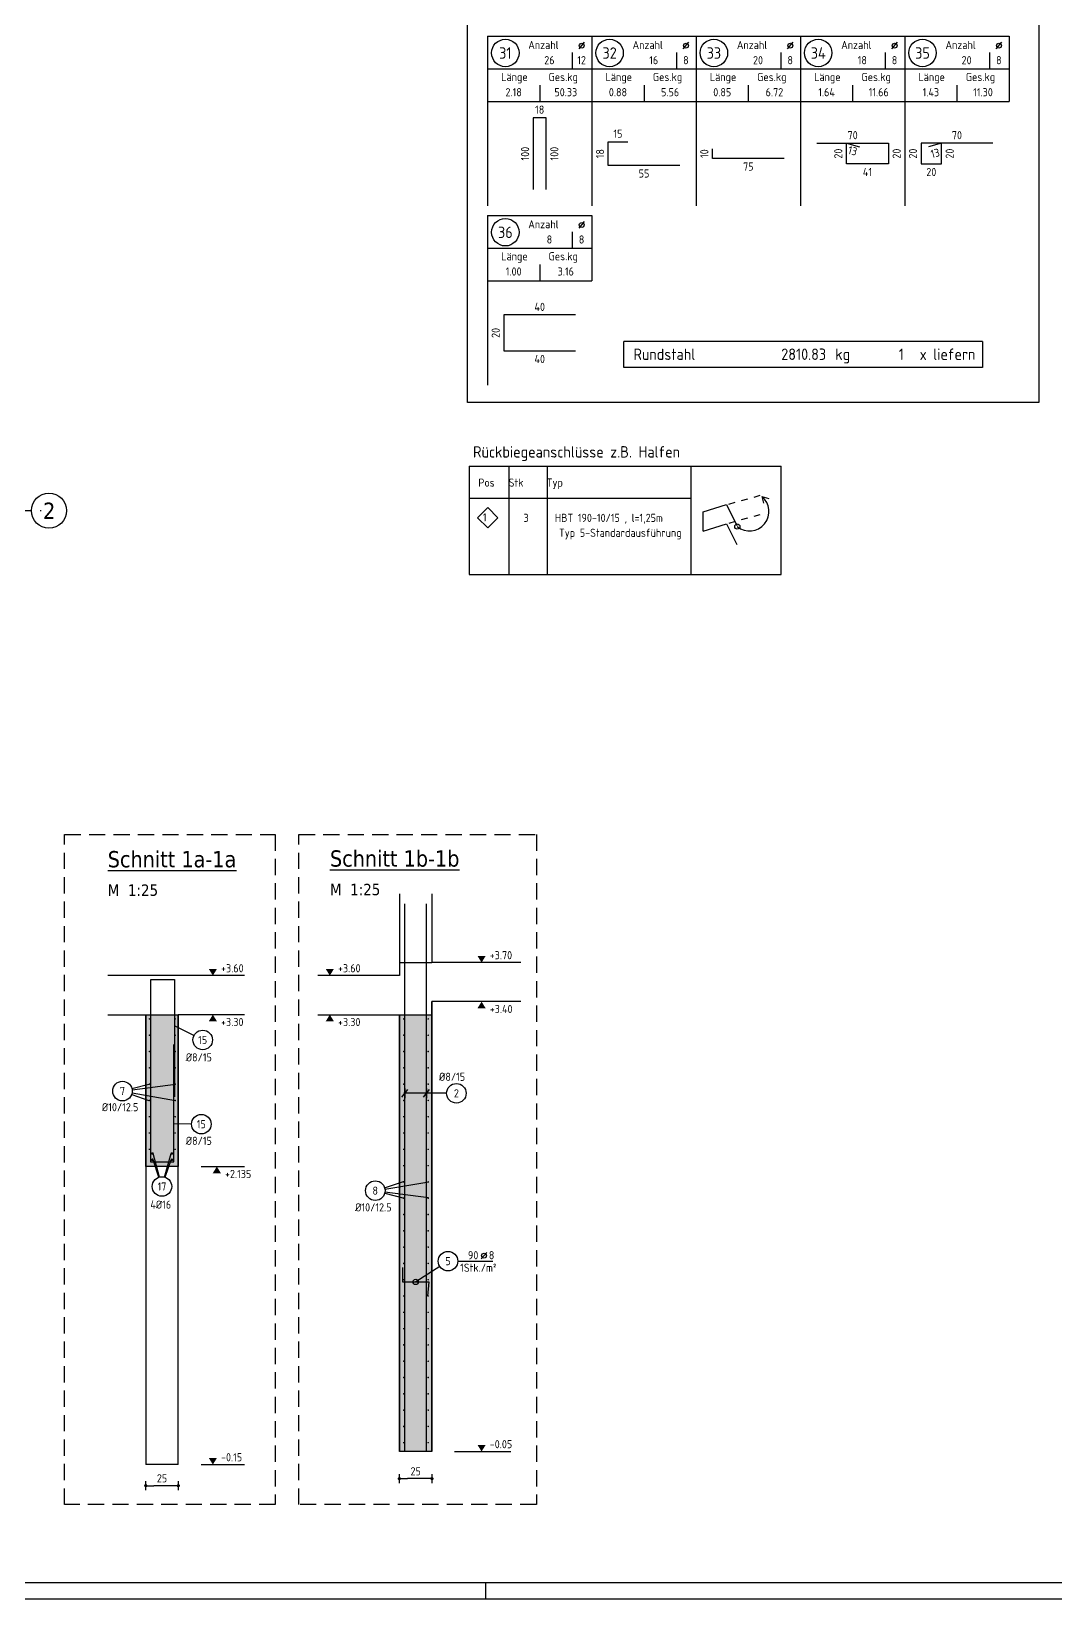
# Model space of a CAD drawing. Extents: x -7.1 to 83.9, y -5.7 to 50.5.
# Drawn here: x 39.48 to 55.2, y 1.41 to 25.45 of the extents above; entities that cross this region are included whole.
import ezdxf
from ezdxf.enums import TextEntityAlignment as Align

# ---------------------------------------------------------------- set-up
doc = ezdxf.new("R2010")
doc.units = 0
doc.header["$LTSCALE"] = 0.5
for name, pattern in [('AUSGEZOGEN', [1000.01, 1000, 0.01]), ('DASHED', [0.75, 0.5, -0.25]), ('DOT', [0.175, 0.05, -0.125]), ('STRICHLINIE', [0.75, 0.5, -0.25])]:
    doc.linetypes.add(name, pattern=pattern)
for name, color, linetype in [('ACHSEN', 7, 'Continuous'), ('AFU', 7, 'Continuous'), ('BETON', 7, 'Continuous'), ('DETAIL', 7, 'Continuous'), ('grau_mittel', 7, 'Continuous'), ('HBT', 7, 'Continuous'), ('HILFE', 7, 'Continuous'), ('koten', 7, 'Continuous'), ('MASSE', 7, 'Continuous'), ('OBJEKT', 7, 'Continuous'), ('RAHMEN', 7, 'Continuous'), ('RND', 7, 'Continuous'), ('RND-1', 7, 'Continuous'), ('RND_BILD', 7, 'Continuous'), ('SFP_Achsen', 7, 'Continuous'), ('TEXT', 7, 'Continuous')]:
    doc.layers.add(name, color=color, linetype=linetype)
doc.styles.add('helv', font='tahoma.ttf')
doc.styles.add('liste', font='isocp-e.shx')
doc.styles.add('txt', font='isocp.shx')
doc.linetypes.add('AFU_50K', pattern='A,0.15,["/",Standard,S=0.2,R=0,X=-0.01,Y=-0.1],0.07,["/",Standard,S=0.2,R=0,X=-0.01,Y=-0.1],0.15', length=0.37)
doc.dimstyles.new('DOT_I', dxfattribs={"dimscale": 0.5, "dimtxt": 0.25, "dimasz": 0.25, "dimexe": 0.1, "dimexo": 0.3, "dimgap": 0.1, "dimtad": 1, "dimdec": 3, "dimzin": 3, "dimtxsty": 'txt', "dimblk": 'DOT', "dimblk1": 'DOT', "dimblk2": 'DOT', "dimsah": 1, "dimcen": 0.1, "dimse1": 1, "dimse2": 1, "dimazin": 0, "dimtfac": 1, "dimtdec": 4, "dimtix": 1, "dimtmove": 2, "dimatfit": 3, "dimfxl": 0, "dimtvp": 1, "dimtolj": 1, "dimtzin": 0, "dimarcsym": 0})

# ---------------------------------------------------------------- blocks, each defined once
blk = doc.blocks.new('DINA0')
at = {"layer": 'RAHMEN', "color": 5}
blk.add_line((2, 0.5), (118.4, 0.5), dxfattribs=at)
at = {"layer": 'RAHMEN', "color": 7}
blk.add_line((80.9, 0.5), (80.9, 0), dxfattribs=at)
at = {"layer": 'RAHMEN'}
blk.add_line((0, 0), (118.9, 0), dxfattribs=at)
blk = doc.blocks.new('okrd_o')
at = {"layer": 'koten', "color": 7, "linetype": 'Continuous'}
blk.add_solid([(-0.125, 0.202), (0.125, 0.202), (0, 0)], dxfattribs=at)
at = {"layer": 'koten', "style": 'txt'}
blk.add_attdef('OKRD', (0.25, 0.1), '', height=0.25, dxfattribs=at)
blk = doc.blocks.new('DOT')
at = {"layer": 'MASSE', "color": 7, "linetype": 'Continuous'}
for p, q in [((0, 0), (-1, 0)), ((0, 0.54), (0, -0.54))]:
    blk.add_line(p, q, dxfattribs=at)
at = {"layer": 'MASSE', "color": 7, "linetype": 'Continuous', "const_width": 0.2}
blk.add_lwpolyline([(-0.1, 0, 1), (0.1, 0, 1)], format="xyb", close=True, dxfattribs=at)
blk = doc.blocks.new('*D26')
at = {"layer": 'Defpoints', "color": 0, "linetype": 'AUSGEZOGEN', "transparency": 16777216}
for p in [(41.237, 3.14), (41.237, 3.14), (41.737, 3.14)]:
    blk.add_point(p, dxfattribs=at)
at = {"layer": 'MASSE', "color": 0, "linetype": 'AUSGEZOGEN', "lineweight": -2, "transparency": 16777216}
blk.add_line((41.612, 3.14), (41.362, 3.14), dxfattribs=at)
at = {"layer": 'MASSE', "color": 0, "linetype": 'AUSGEZOGEN', "lineweight": -2, "transparency": 16777216, "xscale": 0.125, "yscale": 0.125, "zscale": 0.125, "rotation": 180}
blk.add_blockref('DOT', (41.237, 3.14), dxfattribs=at)
at = {"layer": 'MASSE', "color": 0, "linetype": 'AUSGEZOGEN', "lineweight": -2, "transparency": 16777216, "xscale": 0.125, "yscale": 0.125, "zscale": 0.125}
blk.add_blockref('DOT', (41.737, 3.14), dxfattribs=at)
at = {"layer": 'MASSE', "color": 0, "linetype": 'AUSGEZOGEN', "transparency": 16777216, "insert": (41.487, 3.253), "char_height": 0.125, "attachment_point": 5, "style": 'txt'}
blk.add_mtext('\\A1;25', dxfattribs=at)
blk = doc.blocks.new('okrd_u')
at = {"layer": 'koten', "color": 7, "linetype": 'Continuous'}
blk.add_solid([(-0.125, -0.202), (0.125, -0.202), (0, 0)], dxfattribs=at)
at = {"layer": 'koten', "style": 'txt'}
blk.add_attdef('OKRD', (0.25, -0.35), '', height=0.25, dxfattribs=at)
blk = doc.blocks.new('RND_HIN')
at = {"layer": 'RND', "color": 7, "linetype": 'Continuous'}
blk.add_circle((0, 0), 0.3, dxfattribs=at)
at = {"layer": 'RND', "color": 7, "linetype": 'Continuous', "style": 'txt'}
blk.add_attdef('POSI', text='', height=0.25, dxfattribs=at).set_placement((0, 0), align=Align.MIDDLE)
blk = doc.blocks.new('*D27')
at = {"layer": 'Defpoints', "color": 0, "linetype": 'AUSGEZOGEN', "transparency": 16777216}
for p in [(45.128, 3.248), (45.128, 3.248), (45.628, 3.248)]:
    blk.add_point(p, dxfattribs=at)
at = {"layer": 'MASSE', "color": 0, "linetype": 'AUSGEZOGEN', "lineweight": -2, "transparency": 16777216}
blk.add_line((45.503, 3.248), (45.253, 3.248), dxfattribs=at)
at = {"layer": 'MASSE', "color": 0, "linetype": 'AUSGEZOGEN', "lineweight": -2, "transparency": 16777216, "xscale": 0.125, "yscale": 0.125, "zscale": 0.125, "rotation": 180}
blk.add_blockref('DOT', (45.128, 3.248), dxfattribs=at)
at = {"layer": 'MASSE', "color": 0, "linetype": 'AUSGEZOGEN', "lineweight": -2, "transparency": 16777216, "xscale": 0.125, "yscale": 0.125, "zscale": 0.125}
blk.add_blockref('DOT', (45.628, 3.248), dxfattribs=at)
at = {"layer": 'MASSE', "color": 0, "linetype": 'AUSGEZOGEN', "transparency": 16777216, "insert": (45.378, 3.361), "char_height": 0.125, "attachment_point": 5, "style": 'txt'}
blk.add_mtext('\\A1;25', dxfattribs=at)
blk = doc.blocks.new('RND_LEI')
at = {"layer": 'RND', "color": 7, "linetype": 'Continuous'}
blk.add_line((1.022, 0.066), (1.19, 0.27), dxfattribs=at)
for centre, radius in [((0, 0), 0.3), ((1.106, 0.168), 0.075)]:
    blk.add_circle(centre, radius, dxfattribs=at)
at = {"layer": 'RND', "color": 7, "linetype": 'Continuous', "style": 'txt'}
blk.add_attdef('POSL', text='', height=0.25, dxfattribs=at).set_placement((0, 0), align=Align.MIDDLE)
blk.add_attdef('ANZ', text='', height=0.25, dxfattribs=at).set_placement((0.931, 0.057), align=Align.RIGHT)
for tag, p in [('DUM', (1.253, 0.057)), ('ABSTD', (1.674, 0.057)), ('POSTXT', (0.374, -0.327))]:
    blk.add_attdef(tag, p, '', height=0.25, dxfattribs=at)
blk = doc.blocks.new('lei_gre')
at = {"layer": 'RND', "color": 7, "linetype": 'Continuous'}
for p, q in [((-0.09, -0.12), (0.09, 0.12)), ((0, 0.15), (0, -0.15))]:
    blk.add_line(p, q, dxfattribs=at)
blk = doc.blocks.new('RND_LIS2')
at = {"layer": 'RND', "color": 3, "linetype": 'Continuous'}
for p, q in [((0, 0), (0, -5.2)), ((0, 0), (3.2, 0)), ((3.2, 0), (3.2, -2)), ((2.6, -0.503), (2.6, -1)), ((0, -1), (3.2, -1)), ((1.6, -1.503), (1.6, -2)), ((0, -2), (3.2, -2))]:
    blk.add_line(p, q, dxfattribs=at)
at = {"layer": 'RND', "color": 7, "linetype": 'Continuous'}
blk.add_line((2.805, -0.39), (2.973, -0.186), dxfattribs=at)
at = {"layer": 'RND', "color": 1, "linetype": 'Continuous'}
blk.add_circle((0.545, -0.513), 0.42, dxfattribs=at)
at = {"layer": 'RND', "color": 7, "linetype": 'Continuous'}
blk.add_circle((2.889, -0.288), 0.075, dxfattribs=at)
at = {"layer": 'RND', "color": 7, "linetype": 'Continuous', "style": 'txt'}
for s, p in [('Anzahl', (1.249, -0.391)), ('Länge', (0.42, -1.373)), ('Ges.kg', (1.872, -1.373))]:
    blk.add_text(s, height=0.25, dxfattribs=at).set_placement(p)
at = {"layer": 'RND', "color": 1, "linetype": 'Continuous', "style": 'txt'}
blk.add_attdef('POS1', text='', height=0.35, dxfattribs=at).set_placement((0.545, -0.513), align=Align.MIDDLE)
at = {"layer": 'RND', "color": 7, "linetype": 'Continuous', "style": 'txt'}
for tag, p in [('STK1', (1.897, -0.859)), ('DS1', (2.885, -0.859)), ('LANG1', (0.8, -1.841)), ('GEW', (2.4, -1.841))]:
    blk.add_attdef(tag, text='', height=0.25, dxfattribs=at).set_placement(p, align=Align.CENTER)
blk = doc.blocks.new('RND_SUM')
at = {"layer": 'RND', "color": 5, "linetype": 'Continuous'}
for p, q in [((0, 0), (0, 0.8)), ((11, 0.8), (0, 0.8)), ((11, 0.8), (11, 0)), ((11, 0), (0, 0))]:
    blk.add_line(p, q, dxfattribs=at)
at = {"layer": 'RND', "color": 1, "linetype": 'Continuous', "style": 'txt'}
for s, p in [('Rundstahl', (0.292, 0.235)), ('kg', (6.483, 0.235))]:
    blk.add_text(s, height=0.35, dxfattribs=at).set_placement(p)
blk.add_text('x liefern', height=0.35, dxfattribs=at).set_placement((10.784, 0.235), align=Align.RIGHT)
for tag, p in [('RND-S', (6.203, 0.235)), ('RND-Z', (8.59, 0.235))]:
    blk.add_attdef(tag, text='', height=0.35, dxfattribs=at).set_placement(p, align=Align.RIGHT)

msp = doc.modelspace()

# ---------------------------------------------------------------- hatches: boundary and pattern name
at = {"layer": 'grau_mittel'}
for points in [[(41.737, 10.364), (41.237, 10.364), (41.237, 8.034), (41.737, 8.034)], [(45.628, 10.364), (45.128, 10.364), (45.128, 3.664), (45.628, 3.664)]]:
    msp.add_hatch(color=61, dxfattribs=at).paths.add_polyline_path(points)

# ---------------------------------------------------------------- linework, layer by layer
at = {"layer": 'ACHSEN', "color": 140, "linetype": 'AUSGEZOGEN'}
for p, q in [((38.314, 18.095), (39.482, 18.095)), ((39.617, 18.095), (39.633, 18.095))]:
    msp.add_line(p, q, dxfattribs=at)
at = {"layer": 'AFU', "color": 8, "linetype": 'AFU_50K'}
for p, q in [((45.128, 11.164), (45.628, 11.164)), ((41.237, 10.364), (41.737, 10.364)), ((45.128, 10.364), (45.628, 10.364)), ((45.628, 3.664), (45.128, 3.664)), ((41.737, 3.464), (41.237, 3.464))]:
    msp.add_line(p, q, dxfattribs=at)
at = {"layer": 'BETON', "color": 6, "linetype": 'AUSGEZOGEN'}
for p, q in [((45.128, 12.22), (45.128, 10.964)), ((45.628, 12.22), (45.628, 11.164)), ((40.657, 10.364), (41.237, 10.364)), ((42.753, 10.364), (41.737, 10.364)), ((43.877, 10.364), (45.128, 10.364)), ((46.989, 10.564), (45.628, 10.564)), ((41.737, 8.034), (41.237, 8.034))]:
    msp.add_line(p, q, dxfattribs=at)
at = {"layer": 'BETON', "color": 6, "linetype": 'AUSGEZOGEN', "lineweight": 25}
for p, q in [((46.989, 11.164), (45.628, 11.164)), ((42.753, 10.964), (40.657, 10.964)), ((45.128, 10.964), (43.877, 10.964))]:
    msp.add_line(p, q, dxfattribs=at)
at = {"layer": 'BETON', "color": 6, "linetype": 'AUSGEZOGEN', "lineweight": 35}
for p, q in [((41.237, 10.364), (41.237, 8.034)), ((41.737, 10.364), (41.737, 8.034)), ((45.128, 10.364), (45.128, 3.664)), ((45.628, 10.564), (45.628, 3.664))]:
    msp.add_line(p, q, dxfattribs=at)
at = {"layer": 'DETAIL', "color": 102, "linetype": 'STRICHLINIE'}
for points in [[(39.992, 2.849), (39.992, 13.129), (43.225, 13.129), (43.225, 2.849)], [(43.585, 2.849), (43.585, 13.129), (47.229, 13.129), (47.229, 2.849)]]:
    msp.add_lwpolyline(points, close=True, dxfattribs=at)
at = {"layer": 'HBT', "color": 5, "linetype": 'Continuous'}
for p, q in [((46.197, 18.775), (50.986, 18.775)), ((46.197, 18.775), (46.197, 17.117)), ((46.197, 18.775), (50.986, 18.775)), ((50.986, 17.117), (50.986, 18.775)), ((46.197, 17.117), (50.986, 17.117))]:
    msp.add_line(p, q, dxfattribs=at)
at = {"layer": 'HILFE', "color": 102, "linetype": 'AUSGEZOGEN'}
for p, q in [((42.085, 8.034), (42.753, 8.034)), ((45.976, 3.664), (46.837, 3.664)), ((42.085, 3.464), (42.753, 3.464))]:
    msp.add_line(p, q, dxfattribs=at)
at = {"layer": 'OBJEKT', "color": 7, "linetype": 'Continuous'}
for p, q in [((46.806, 18.775), (46.806, 17.117)), ((47.395, 18.775), (47.395, 17.117)), ((49.598, 18.775), (49.598, 17.117))]:
    msp.add_line(p, q, dxfattribs=at)
at = {"layer": 'OBJEKT', "color": 7, "linetype": 'AUSGEZOGEN'}
for p, q in [((41.237, 8.034), (41.237, 3.464)), ((41.737, 3.464), (41.737, 8.034))]:
    msp.add_line(p, q, dxfattribs=at)
at = {"layer": 'RND', "color": 1, "linetype": 'DOT'}
for p, q in [((50.183, 18.196), (50.665, 18.33)), ((50.186, 17.905), (50.665, 18.038))]:
    msp.add_line(p, q, dxfattribs=at)
at = {"layer": 'RND', "color": 102, "linetype": 'AUSGEZOGEN'}
for p, q in [((50.689, 18.312), (50.796, 18.279)), ((50.689, 18.312), (50.714, 18.209)), ((41.976, 10.044), (41.676, 10.194)), ((41.022, 9.142), (41.287, 9.049)), ((41.025, 9.23), (41.287, 9.299)), ((41.028, 9.166), (41.695, 9.049)), ((41.029, 9.211), (41.695, 9.299)), ((45.853, 9.158), (45.194, 9.158)), ((41.94, 8.686), (41.669, 8.689)), ((41.447, 7.873), (41.351, 8.235)), ((41.526, 7.873), (41.628, 8.235)), ((41.439, 7.871), (41.351, 8.139)), ((41.535, 7.87), (41.628, 8.139)), ((44.901, 7.71), (45.191, 7.803)), ((44.907, 7.689), (45.582, 7.798)), ((44.904, 7.627), (45.2, 7.55)), ((44.907, 7.645), (45.573, 7.559)), ((45.748, 6.503), (45.378, 6.265))]:
    msp.add_line(p, q, dxfattribs=at)
at = {"layer": 'RND', "color": 1, "linetype": 'AUSGEZOGEN'}
for p, q in [((49.789, 18.079), (50.146, 18.187)), ((49.789, 17.782), (49.789, 18.079)), ((50.146, 18.187), (50.303, 17.867)), ((49.789, 17.782), (50.146, 17.895)), ((50.146, 17.895), (50.303, 17.576))]:
    msp.add_line(p, q, dxfattribs=at)
at = {"layer": 'RND', "color": 7, "linetype": 'AUSGEZOGEN'}
msp.add_line((46.024, 6.584), (46.564, 6.584), dxfattribs=at)
msp.add_lwpolyline([(46.637, 17.987), (46.483, 18.141), (46.329, 17.987), (46.483, 17.833)], close=True, dxfattribs=at)
at = {"layer": 'RND', "color": 1, "linetype": 'AUSGEZOGEN'}
for points in [[(45.211, 3.664), (45.211, 12.064)], [(45.545, 3.664), (45.545, 12.064)], [(41.316, 9.103), (41.316, 10.903), (41.676, 10.903), (41.676, 9.103)], [(41.309, 9.905), (41.309, 8.105), (41.669, 8.105), (41.669, 9.905)]]:
    msp.add_lwpolyline(points, dxfattribs=at)
at = {"layer": 'RND', "color": 7, "linetype": 'AUSGEZOGEN'}
for points, const_width in [([(41.287, 10.299, 1), (41.299, 10.299, 1)], 0.012), ([(41.683, 10.299, 1), (41.695, 10.299, 1)], 0.012), ([(45.188, 10.299, 1), (45.2, 10.299, 1)], 0.012), ([(45.564, 10.299, 1), (45.576, 10.299, 1)], 0.012), ([(41.287, 10.049, 1), (41.299, 10.049, 1)], 0.012), ([(41.683, 10.049, 1), (41.695, 10.049, 1)], 0.012), ([(45.188, 10.049, 1), (45.2, 10.049, 1)], 0.012), ([(45.564, 10.049, 1), (45.576, 10.049, 1)], 0.012), ([(41.287, 9.799, 1), (41.299, 9.799, 1)], 0.012), ([(41.683, 9.799, 1), (41.695, 9.799, 1)], 0.012), ([(45.188, 9.799, 1), (45.2, 9.799, 1)], 0.012), ([(45.564, 9.799, 1), (45.576, 9.799, 1)], 0.012), ([(41.287, 9.549, 1), (41.299, 9.549, 1)], 0.012), ([(41.683, 9.549, 1), (41.695, 9.549, 1)], 0.012), ([(45.188, 9.549, 1), (45.2, 9.549, 1)], 0.012), ([(45.564, 9.549, 1), (45.576, 9.549, 1)], 0.012), ([(41.287, 9.299, 1), (41.299, 9.299, 1)], 0.012), ([(41.683, 9.299, 1), (41.695, 9.299, 1)], 0.012), ([(45.188, 9.299, 1), (45.2, 9.299, 1)], 0.012), ([(45.564, 9.299, 1), (45.576, 9.299, 1)], 0.012), ([(41.287, 9.049, 1), (41.299, 9.049, 1)], 0.012), ([(41.683, 9.049, 1), (41.695, 9.049, 1)], 0.012), ([(45.188, 9.049, 1), (45.2, 9.049, 1)], 0.012), ([(45.564, 9.049, 1), (45.576, 9.049, 1)], 0.012), ([(41.287, 8.799, 1), (41.299, 8.799, 1)], 0.012), ([(41.683, 8.799, 1), (41.695, 8.799, 1)], 0.012), ([(45.188, 8.799, 1), (45.2, 8.799, 1)], 0.012), ([(45.564, 8.799, 1), (45.576, 8.799, 1)], 0.012), ([(41.287, 8.549, 1), (41.299, 8.549, 1)], 0.012), ([(41.683, 8.549, 1), (41.695, 8.549, 1)], 0.012), ([(45.188, 8.549, 1), (45.2, 8.549, 1)], 0.012), ([(45.564, 8.549, 1), (45.576, 8.549, 1)], 0.012), ([(41.287, 8.299, 1), (41.299, 8.299, 1)], 0.012), ([(41.331, 8.235, 1), (41.351, 8.235, 1)], 0.02), ([(41.628, 8.235, 1), (41.648, 8.235, 1)], 0.02), ([(41.683, 8.299, 1), (41.695, 8.299, 1)], 0.012), ([(45.188, 8.299, 1), (45.2, 8.299, 1)], 0.012), ([(45.564, 8.299, 1), (45.576, 8.299, 1)], 0.012), ([(41.331, 8.139, 1), (41.351, 8.139, 1)], 0.02), ([(41.628, 8.139, 1), (41.648, 8.139, 1)], 0.02), ([(45.188, 8.049, 1), (45.2, 8.049, 1)], 0.012), ([(45.564, 8.049, 1), (45.576, 8.049, 1)], 0.012), ([(45.188, 7.799, 1), (45.2, 7.799, 1)], 0.012), ([(45.564, 7.799, 1), (45.576, 7.799, 1)], 0.012), ([(45.188, 7.549, 1), (45.2, 7.549, 1)], 0.012), ([(45.564, 7.549, 1), (45.576, 7.549, 1)], 0.012), ([(45.188, 7.299, 1), (45.2, 7.299, 1)], 0.012), ([(45.564, 7.299, 1), (45.576, 7.299, 1)], 0.012), ([(45.188, 7.049, 1), (45.2, 7.049, 1)], 0.012), ([(45.564, 7.049, 1), (45.576, 7.049, 1)], 0.012), ([(45.188, 6.799, 1), (45.2, 6.799, 1)], 0.012), ([(45.564, 6.799, 1), (45.576, 6.799, 1)], 0.012), ([(45.188, 6.549, 1), (45.2, 6.549, 1)], 0.012), ([(45.564, 6.549, 1), (45.576, 6.549, 1)], 0.012), ([(45.188, 6.299, 1), (45.2, 6.299, 1)], 0.012), ([(45.564, 6.299, 1), (45.576, 6.299, 1)], 0.012), ([(45.188, 6.049, 1), (45.2, 6.049, 1)], 0.012), ([(45.564, 6.049, 1), (45.576, 6.049, 1)], 0.012), ([(45.188, 5.799, 1), (45.2, 5.799, 1)], 0.012), ([(45.564, 5.799, 1), (45.576, 5.799, 1)], 0.012), ([(45.188, 5.549, 1), (45.2, 5.549, 1)], 0.012), ([(45.564, 5.549, 1), (45.576, 5.549, 1)], 0.012), ([(45.188, 5.299, 1), (45.2, 5.299, 1)], 0.012), ([(45.564, 5.299, 1), (45.576, 5.299, 1)], 0.012), ([(45.188, 5.049, 1), (45.2, 5.049, 1)], 0.012), ([(45.564, 5.049, 1), (45.576, 5.049, 1)], 0.012), ([(45.188, 4.799, 1), (45.2, 4.799, 1)], 0.012), ([(45.564, 4.799, 1), (45.576, 4.799, 1)], 0.012), ([(45.188, 4.549, 1), (45.2, 4.549, 1)], 0.012), ([(45.564, 4.549, 1), (45.576, 4.549, 1)], 0.012), ([(45.188, 4.299, 1), (45.2, 4.299, 1)], 0.012), ([(45.564, 4.299, 1), (45.576, 4.299, 1)], 0.012), ([(45.188, 4.049, 1), (45.2, 4.049, 1)], 0.012), ([(45.564, 4.049, 1), (45.576, 4.049, 1)], 0.012), ([(45.188, 3.799, 1), (45.2, 3.799, 1)], 0.012), ([(45.564, 3.799, 1), (45.576, 3.799, 1)], 0.012)]:
    msp.add_lwpolyline(points, format="xyb", close=True, dxfattribs=dict(at, const_width=const_width))
for centre in [(50.312, 17.851), (45.378, 6.265)]:
    msp.add_circle(centre, 0.04, dxfattribs=at)
at = {"layer": 'RND', "color": 102, "linetype": 'AUSGEZOGEN'}
msp.add_arc((50.5, 18.082), 0.298, 230.7764, 50.6423, dxfattribs=at)
at = {"layer": 'RND-1', "color": 1, "linetype": 'AUSGEZOGEN'}
msp.add_lwpolyline([(45.178, 6.485), (45.178, 6.265), (45.578, 6.265), (45.559, 6.046)], dxfattribs=at)
at = {"layer": 'RND_BILD', "color": 1, "linetype": 'AUSGEZOGEN'}
for points in [[(47.38, 23.021), (47.38, 24.121), (47.182, 24.121), (47.182, 23.021)], [(49.431, 23.391), (48.331, 23.391), (48.331, 23.751), (48.631, 23.751)], [(51.031, 23.498), (49.931, 23.498), (49.931, 23.645)], [(51.531, 23.729), (52.631, 23.729), (52.631, 23.414), (51.986, 23.414), (51.986, 23.729), (52.184, 23.677)], [(54.231, 23.729), (53.131, 23.729), (53.131, 23.414), (53.445, 23.414), (53.445, 23.729), (53.247, 23.677)], [(47.831, 21.096), (46.731, 21.096), (46.731, 20.546), (47.831, 20.546)]]:
    msp.add_lwpolyline(points, dxfattribs=at)
at = {"layer": 'SFP_Achsen', "color": 7, "linetype": 'AUSGEZOGEN'}
msp.add_circle((39.753, 18.095), 0.27, dxfattribs=at)
at = {"layer": 'TEXT', "color": 7, "linetype": 'Continuous'}
msp.add_line((46.197, 18.287), (49.598, 18.287), dxfattribs=at)
at = {"layer": 'TEXT', "color": 1, "linetype": 'AUSGEZOGEN'}
msp.add_lwpolyline([(46.171, 42.406), (54.936, 42.406), (54.936, 19.752), (46.171, 19.752)], close=True, dxfattribs=at)

# ---------------------------------------------------------------- block references
at = {"layer": 'koten', "color": 7, "linetype": 'DASHED', "xscale": 0.5, "yscale": 0.5, "zscale": 0.5}
for p, values in [((46.389, 11.164), {'OKRD': '+3.70'}), ((42.267, 10.964), {'OKRD': '+3.60'}), ((44.061, 10.964), {'OKRD': '+3.60'})]:
    msp.add_blockref('okrd_o', p, dxfattribs=at).add_auto_attribs(values)
at = {"layer": 'koten', "color": 7, "linetype": 'AUSGEZOGEN', "xscale": 0.5, "yscale": 0.5, "zscale": 0.5}
for p, values in [((42.267, 10.364), {'OKRD': '+3.30'}), ((44.061, 10.364), {'OKRD': '+3.30'}), ((46.389, 10.564), {'OKRD': '+3.40'}), ((42.328, 8.034), {'OKRD': '+2.135'})]:
    msp.add_blockref('okrd_u', p, dxfattribs=at).add_auto_attribs(values)
at = {"layer": 'koten', "color": 7, "linetype": 'AUSGEZOGEN'}
ref = msp.add_blockref('okrd_o', (42.267, 3.464), dxfattribs=dict(at, xscale=0.5, yscale=0.5, zscale=0.5))
ref.add_attrib('OKRD', '-0.15', (42.392, 3.514), dxfattribs={"layer": '0', "color": 0, "linetype": 'ByBlock', "height": 0.125, "style": 'txt'})
ref = msp.add_blockref('okrd_o', (46.389, 3.664), dxfattribs=dict(at, xscale=0.5, yscale=0.5, zscale=0.5))
ref.add_attrib('OKRD', '-0.05', (46.514, 3.714), dxfattribs={"layer": '0', "color": 0, "linetype": 'ByBlock', "height": 0.125, "style": 'txt'})
at = {"layer": 'RAHMEN', "color": 7, "linetype": 'AUSGEZOGEN', "xscale": 0.5, "yscale": 0.5, "zscale": 0.5}
msp.add_blockref('DINA0', (6.001, 1.407), dxfattribs=at)
at = {"layer": 'RND', "color": 7, "linetype": 'AUSGEZOGEN', "xscale": 0.5, "yscale": 0.5, "zscale": 0.5}
for name, p, values in [('RND_HIN', (42.111, 9.977), {'POSI': '15'}), ('RND_HIN', (40.88, 9.192), {'POSI': '7'}), ('RND_HIN', (46.003, 9.158), {'POSI': '2'}), ('RND_HIN', (42.09, 8.685), {'POSI': '15'}), ('RND_HIN', (41.486, 7.729), {'POSI': '17'}), ('RND_HIN', (44.758, 7.665), {'POSI': '8'}), ('RND_LEI', (45.874, 6.584), {'POSL': '5', 'DUM': '8', 'ANZ': '90', 'POSTXT': '1Stk./m²'})]:
    msp.add_blockref(name, p, dxfattribs=at).add_auto_attribs(values)
for p in [(45.211, 9.158), (45.545, 9.158)]:
    msp.add_blockref('lei_gre', p, dxfattribs=at)
at = {"layer": 'RND_BILD', "color": 7, "linetype": 'AUSGEZOGEN', "xscale": 0.5, "yscale": 0.5, "zscale": 0.5}
for name, p, values in [('RND_LIS2', (46.481, 25.371), {'POS1': '31', 'STK1': '26', 'DS1': '12', 'LANG1': '2.18', 'GEW': '50.33'}), ('RND_LIS2', (48.081, 25.371), {'POS1': '32', 'STK1': '16', 'DS1': '8', 'LANG1': '0.88', 'GEW': '5.56'}), ('RND_LIS2', (49.681, 25.371), {'POS1': '33', 'STK1': '20', 'DS1': '8', 'LANG1': '0.85', 'GEW': '6.72'}), ('RND_LIS2', (51.281, 25.371), {'POS1': '34', 'STK1': '18', 'DS1': '8', 'LANG1': '1.64', 'GEW': '11.66'}), ('RND_LIS2', (52.881, 25.371), {'POS1': '35', 'STK1': '20', 'DS1': '8', 'LANG1': '1.43', 'GEW': '11.30'}), ('RND_LIS2', (46.481, 22.621), {'POS1': '36', 'STK1': '8', 'DS1': '8', 'LANG1': '1.00', 'GEW': '3.16'}), ('RND_SUM', (48.573, 20.289), {'RND-S': '2810.83', 'RND-Z': '1'})]:
    msp.add_blockref(name, p, dxfattribs=at).add_auto_attribs(values)

# ---------------------------------------------------------------- texts
at = {"layer": 'HBT', "color": 7, "linetype": 'Continuous', "style": 'liste'}
for s, p in [('  Pos   Stk     Typ          ', (46.197, 18.463)), ('   1  ', (46.195, 17.93)), ('3', (47.033, 17.922)), ('HBT 190-10/15 , l=1,25m', (47.513, 17.922))]:
    msp.add_text(s, height=0.125, dxfattribs=at).set_placement(p)
at = {"layer": 'RND_BILD', "color": 7, "linetype": 'AUSGEZOGEN', "style": 'txt'}
for s, p in [('18', (47.281, 24.246)), ('15', (48.481, 23.876)), ('70', (52.081, 23.854)), ('70', (53.681, 23.854)), ('55', (48.881, 23.266)), ('75', (50.481, 23.373)), ('41', (52.308, 23.289)), ('20', (53.288, 23.289)), ('40', (47.281, 21.221)), ('40', (47.281, 20.421))]:
    msp.add_text(s, height=0.125, dxfattribs=at).set_placement(p, align=Align.MIDDLE)
for s, rotation, p in [('100', 90, (47.057, 23.571)), ('100', 90, (47.505, 23.571)), ('18', 90, (48.206, 23.571)), ('10', 90, (49.806, 23.571)), ('20', 90, (51.861, 23.571)), ('13', 345.4118, (52.081, 23.614)), ('20', 90, (52.756, 23.571)), ('20', 90, (53.006, 23.571)), ('13', 14.5882, (53.347, 23.578)), ('20', 90, (53.57, 23.571)), ('20', 90, (46.606, 20.821))]:
    msp.add_text(s, height=0.125, rotation=rotation, dxfattribs=at).set_placement(p, align=Align.MIDDLE)
at = {"layer": 'SFP_Achsen', "color": 6, "linetype": 'AUSGEZOGEN', "style": 'helv'}
msp.add_text('2', height=0.25, dxfattribs=at).set_placement((39.662, 17.969))
at = {"layer": 'TEXT', "color": 1, "linetype": 'AUSGEZOGEN'}
for s, style, p in [('Rückbiegeanschlüsse z.B. Halfen', 'txt', (46.258, 18.909)), ('M  1:25', 'helv', (40.654, 12.187)), ('M  1:25', 'helv', (44.063, 12.197))]:
    msp.add_text(s, height=0.175, dxfattribs=dict(at, style=style)).set_placement(p)
at = {"layer": 'TEXT', "color": 7, "linetype": 'Continuous', "style": 'txt'}
msp.add_text('Typ 5-Standardausführung', height=0.125, dxfattribs=at).set_placement((48.517, 17.693), align=Align.CENTER)
at = {"layer": 'TEXT', "color": 6, "linetype": 'AUSGEZOGEN', "style": 'helv'}
for s, p in [('%%uSchnitt 1a-1a', (40.654, 12.624)), ('%%uSchnitt 1b-1b', (44.063, 12.635))]:
    msp.add_text(s, height=0.25, dxfattribs=at).set_placement(p)
at = {"layer": 'TEXT', "color": 7, "linetype": 'AUSGEZOGEN', "style": 'txt'}
for s, p in [('%%C8/15', (41.851, 9.647)), ('%%C8/15', (45.736, 9.349)), ('%%C10/12.5', (40.565, 8.883)), ('%%C8/15', (41.851, 8.367)), ('4%%C16', (41.308, 7.389)), ('%%C10/12.5', (44.449, 7.346))]:
    msp.add_text(s, height=0.125, dxfattribs=at).set_placement(p)

# ---------------------------------------------------------------- dimensions: what is measured, and where the dimension line sits
at = {"layer": 'MASSE', "color": 7, "linetype": 'AUSGEZOGEN'}
for base, p1, p2, picture, middle in [((45.128, 3.248), (45.628, 3.248), (45.128, 3.248), '*D27', (45.378, 3.361)), ((41.237, 3.14), (41.737, 3.14), (41.237, 3.14), '*D26', (41.487, 3.253))]:
    dim = msp.add_linear_dim(base=base, p1=p1, p2=p2, dimstyle='DOT_I', override={"dimdec": 0, "dimlfac": 50}, dxfattribs=at)
    dim.commit()
    dim.dimension.update_dxf_attribs({"geometry": picture, "text_midpoint": middle})

doc.saveas('drawing.dxf')
